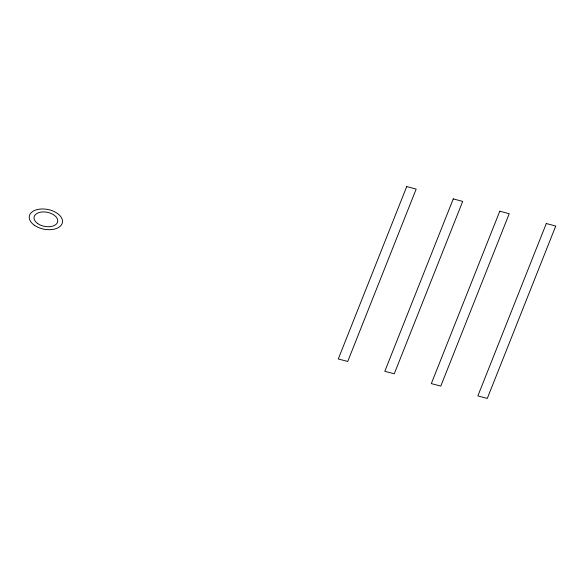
<?xml version="1.0" encoding="UTF-8"?>
<svg xmlns="http://www.w3.org/2000/svg" width="585" height="585" viewBox="0 0 585 585"><rect width="100%" height="100%" fill="white"/><g stroke="black" fill="none" stroke-linecap="round" stroke-linejoin="round"><path stroke-width="0.88" d="M406.721 186.586L338.284 358.971L347.731 361.471L416.176 189.087L406.721 186.586M453.251 198.9L384.806 371.285L394.261 373.786L462.698 201.401L453.251 198.9M499.773 211.214L431.328 383.599L440.783 386.1L509.228 213.715L499.773 211.214M546.295 223.528L477.857 395.913L487.305 398.414L555.75 226.029L546.295 223.528M37.776 223.638A12.029 7.174 11 0 0 57.469 222.402A12.029 7.174 11 0 0 42.412 211.96A12.029 7.174 11 0 0 37.776 223.638M34.53 225.364A16.848 10.04 11 0 0 62.105 223.624A16.848 10.04 11 0 0 41.023 209.013A16.848 10.04 11 0 0 34.53 225.364"/></g></svg>
